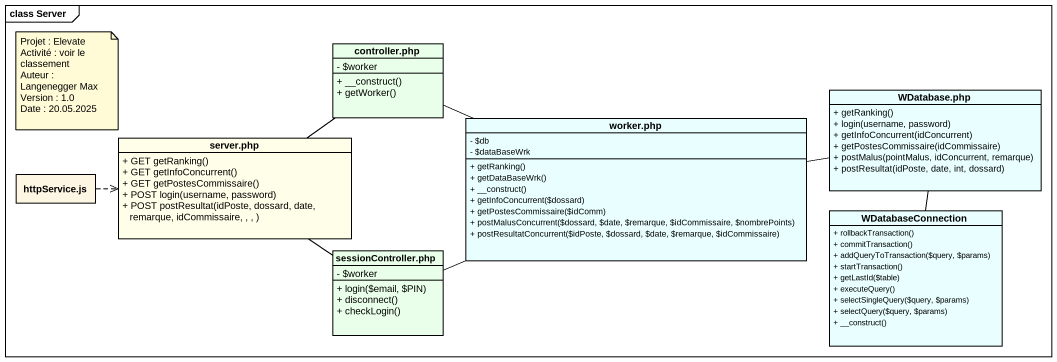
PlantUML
@startuml
mainframe class Server
hide circle
hide empty members
skinparam classAttributeIconSize 0
class "controller.php" as controller_php #E9FFE9 {
  - ~$worker
  + __construct()
  + getWorker()
}
class "WDatabase.php" as WDatabase_php #E9FFFF {
  + getRanking()
  + login(username, password)
  + getInfoConcurrent(idConcurrent)
  + getPostesCommissaire(idCommissaire)
  + postMalus(pointMalus, idConcurrent, remarque)
  + postResultat(idPoste, date, int, dossard)
}
class "server.php" as server_php #FFFFE9 {
  + GET getRanking()
  + GET getInfoConcurrent()
  + GET getPostesCommissaire()
  + POST login(username, password)
  + POST postResultat(idPoste, dossard, date, remarque, idCommissaire, , , )
}
class "worker.php" as worker_php #E9FFFF {
  - ~$db
  - ~$dataBaseWrk
  + getRanking()
  + getDataBaseWrk()
  + __construct()
  + getInfoConcurrent(~$dossard)
  + getPostesCommissaire(~$idComm)
  + postMalusConcurrent(~$dossard, ~$date, ~$remarque, ~$idCommissaire, ~$nombrePoints)
  + postResultatConcurrent(~$idPoste, ~$dossard, ~$date, ~$remarque, ~$idCommissaire)
}
class "httpService.js" as httpService_js
class WDatabaseConnection #E9FFFF {
  + rollbackTransaction()
  + commitTransaction()
  + addQueryToTransaction(~$query, ~$params)
  + startTransaction()
  + getLastId(~$table)
  + executeQuery()
  + selectSingleQuery(~$query, ~$params)
  + selectQuery(~$query, ~$params)
  + __construct()
}
class "sessionController.php" as sessionController_php #E9FFE9 {
  - ~$worker
  + login(~$email, ~$PIN)
  + disconnect()
  + checkLogin()
}
controller_php -right- worker_php
WDatabase_php -- WDatabaseConnection
server_php -up- controller_php
worker_php -right- WDatabase_php
httpService_js .right.> server_php
sessionController_php -up- server_php
sessionController_php -right- worker_php
note as N1
  Projet : Elevate
  Activité : voir le classement
  Auteur : Langenegger Max
  Version : 1.0
  Date : 20.05.2025
end note
@enduml
